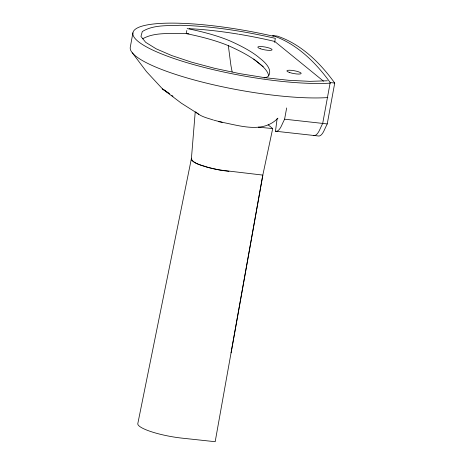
<?xml version="1.0" encoding="UTF-8"?>
<svg xmlns="http://www.w3.org/2000/svg" width="465" height="465" viewBox="0 0 465 465"><rect width="100%" height="100%" fill="white"/><g stroke="black" fill="none" stroke-linecap="round" stroke-linejoin="round"><path stroke-width="0.7" d="M195.201 112.164L191.371 159.088C194.393 164.331 201.717 165.017 206.931 167.075A30.614 6.051 10.4 0 0 219.997 170.027L262.818 175.096L272.699 128.567L268.148 124.818M334.73 83.055L330.202 82.549A684.62 227.333 -83.7 0 0 272.705 35.584L277.233 36.09A684.62 227.333 -83.7 0 1 334.73 83.055L327.232 123.922A144.685 48.046 -83.7 0 0 324.303 130.136A21.303 7.074 -83.7 0 1 318.124 135.949L275.478 131.217L277.134 118.592M231.088 352.819L262.818 175.096L215.179 441.704L181.67 438.1A34.195 6.76 10.4 0 1 137.774 423.795L191.301 159.077M132.92 32.806L130.27 47.267A113.774 22.489 10.4 0 0 201.95 82.003A113.774 22.489 10.4 0 0 327.796 97.574M268.671 75.812A183.838 36.334 10.4 0 0 258.802 63.199A183.838 36.334 10.4 0 0 230.239 46.494A64.164 12.683 10.4 0 0 186.238 33.631L186.814 30.475M274.6 42.414L275.344 38.363C244.084 31.202 212.243 26.156 180.147 25.261C167.458 25.918 153.572 24.593 142.296 31.556L140.953 36.439L145.655 42.303L156.141 48.808L171.788 55.579L191.69 62.211L214.691 68.332L239.446 73.575L264.515 77.632L288.44 80.276L309.824 81.352L327.418 80.788M275.478 131.217A21.303 7.074 -83.7 0 0 281.668 125.405A144.685 48.046 -83.7 0 1 284.597 119.191L286.661 107.95M330.202 82.549L322.698 123.417A144.685 48.046 -83.7 0 0 319.769 129.636A21.303 7.074 -83.7 0 1 313.579 135.443M191.371 159.088L191.702 158.228M272.699 128.567L258.313 127.16M277.942 118.174C262.179 134.501 237.743 124.794 218.672 121.679M142.569 38.828C155.281 31.637 171.777 34.038 185.855 33.561M284.597 119.191L327.232 123.922M213.476 120.057C207.367 118.011 200.398 116.639 195.73 111.885M198.881 114.314L181.327 103.178L162.57 88.972L146.498 71.639L132.316 52.836M171.835 95.447L173.015 96.255M169.742 93.907L162.57 88.972L168.359 93.017M323.471 81.154L274.745 41.461A105.788 20.908 10.4 0 0 238.655 34.201M253.727 59.009L263.237 66.751M232.151 71.895L230.925 65.495L228.303 45.442M330.452 83.113A113.774 22.489 10.4 0 1 185.977 62.374A113.774 22.489 10.4 0 1 141.976 26.156A113.774 22.489 10.4 0 1 273.554 36.276M228.919 171.335A29.301 5.789 10.4 0 1 191.673 158.222M222.165 122.208A35.724 7.062 10.4 0 1 214.15 120.243M186.238 33.631A105.788 20.908 10.4 0 1 188.912 33.753M189.168 28.673A105.788 20.908 10.4 0 1 237.952 34.085M187.163 28.58A64.164 12.683 10.4 0 1 231.163 41.443A183.838 36.334 10.4 0 1 259.726 58.154A183.838 36.334 10.4 0 1 268.625 75.807A38.81 7.673 10.4 0 1 264.044 77.94M289.521 72.482A7.254 1.436 10.4 0 0 301.093 73.621A7.254 1.436 10.4 0 0 291.52 70.337A7.254 1.436 10.4 0 0 289.521 72.482M260.429 48.779A7.254 1.436 10.4 0 0 272.002 49.924A7.254 1.436 10.4 0 0 262.423 46.639A7.254 1.436 10.4 0 0 260.429 48.779"/></g></svg>
